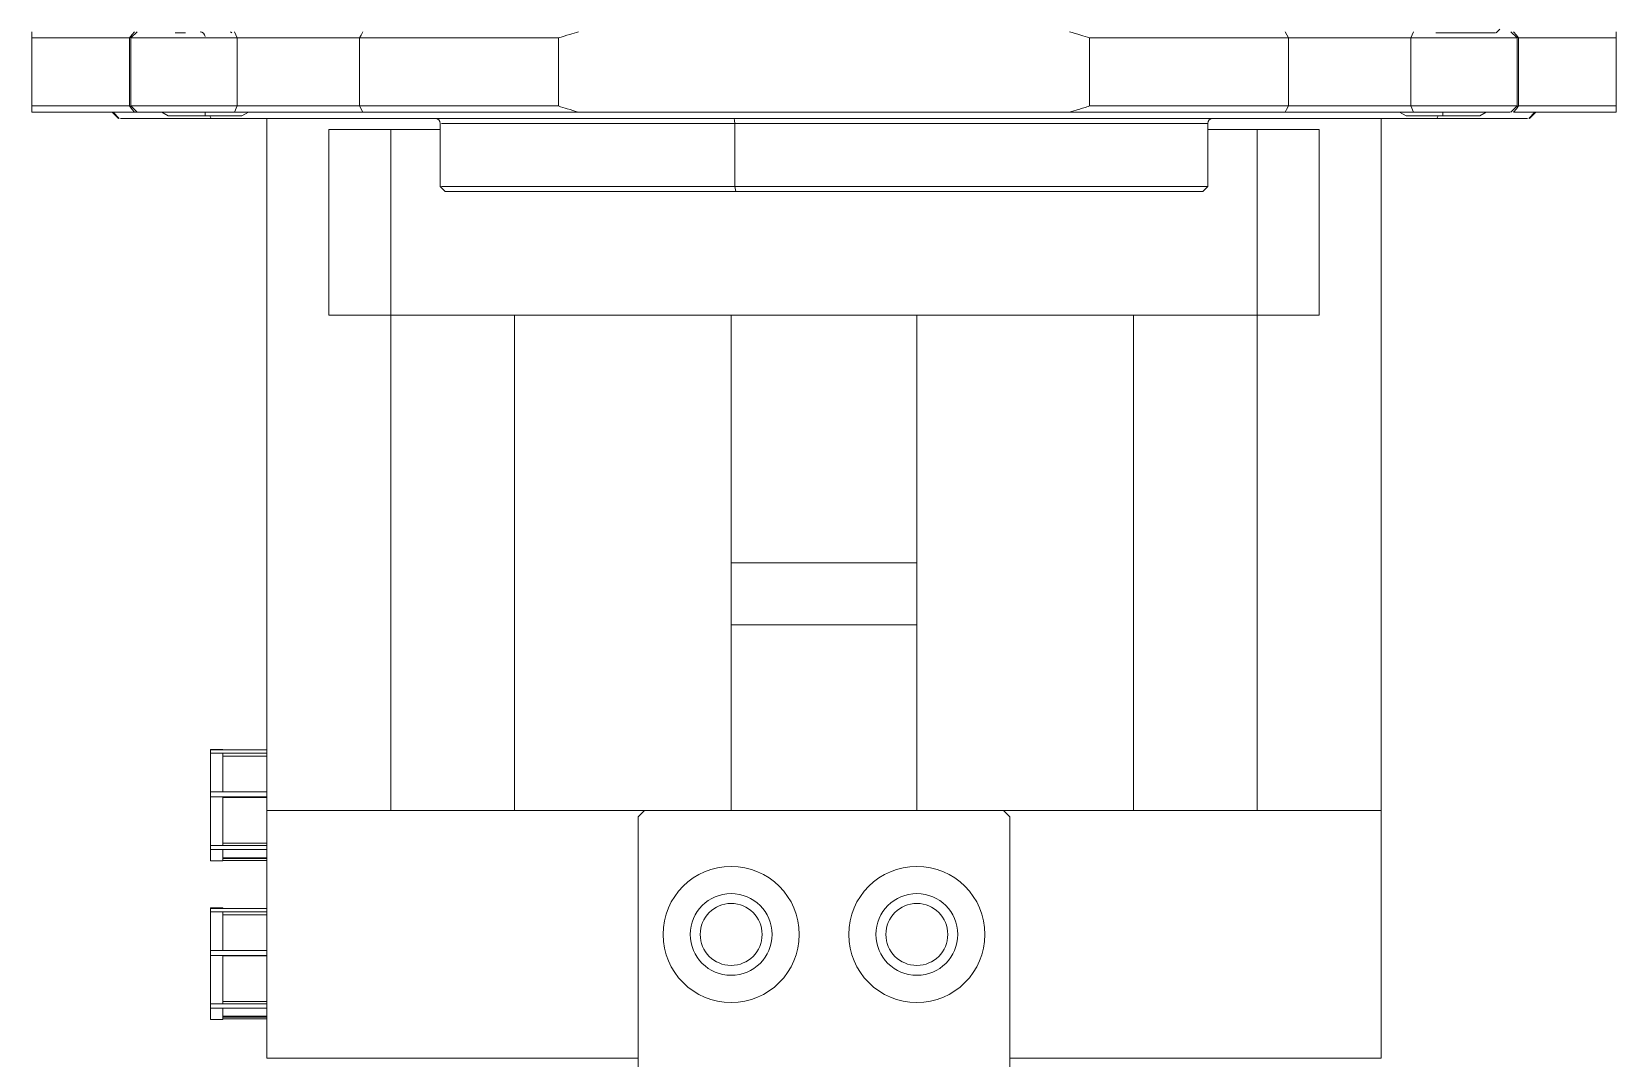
# Model space of a CAD drawing. Header units: millimetres. Extents: x 169 to 14583, y -399 to 10804.
# Drawn here: x 3040.3 to 3168.3, y 2516.1 to 2599 of the extents above; entities that cross this region are included whole.
import ezdxf

# ---------------------------------------------------------------- set-up
doc = ezdxf.new("R2010")
doc.units = ezdxf.units.MM
doc.header["$LTSCALE"] = 35

msp = doc.modelspace()

# ---------------------------------------------------------------- linework, layer by layer
at = {"color": 7, "linetype": 'Continuous', "lineweight": 18}
for p, q in [((3048.313, 2598.464), (3048.313, 2592.964)), ((3048.824, 2598.964), (3048.325, 2598.464)), ((3052.727, 2598.864), (3051.91, 2598.864)), ((3056.373, 2598.964), (3056.473, 2598.864)), ((3056.693, 2598.964), (3056.909, 2598.464)), ((3056.909, 2598.464), (3056.909, 2592.964)), ((3066.794, 2592.964), (3066.794, 2598.464)), ((3082.86, 2592.964), (3082.86, 2598.464)), ((3125.766, 2598.464), (3125.766, 2592.964)), ((3141.554, 2598.964), (3141.832, 2598.464)), ((3141.832, 2598.464), (3141.832, 2592.964)), ((3151.933, 2598.964), (3151.717, 2598.464)), ((3151.717, 2598.464), (3151.717, 2592.964)), ((3158.596, 2598.864), (3158.898, 2599.165)), ((3160.301, 2598.464), (3159.802, 2598.964)), ((3160.313, 2592.964), (3160.313, 2598.464)), ((3047.313, 2591.964), (3046.813, 2592.464)), ((3046.882, 2592.464), (3047.382, 2591.964)), ((3048.325, 2592.964), (3048.824, 2592.464)), ((3048.617, 2592.464), (3049.11, 2592.464)), ((3050.813, 2592.464), (3051.333, 2592.164)), ((3054.313, 2592.164), (3054.313, 2592.464)), ((3054.698, 2592.164), (3054.816, 2591.958)), ((3056.693, 2592.464), (3056.909, 2592.964)), ((3057.293, 2592.164), (3057.813, 2592.464)), ((3067.072, 2592.464), (3066.794, 2592.964)), ((3124.137, 2592.464), (3084.489, 2592.464)), ((3150.813, 2592.464), (3151.333, 2592.164)), ((3151.933, 2592.464), (3151.717, 2592.964)), ((3153.813, 2591.964), (3153.928, 2592.164)), ((3154.313, 2592.164), (3154.313, 2592.464)), ((3157.293, 2592.164), (3157.813, 2592.464)), ((3159.802, 2592.464), (3160.301, 2592.964)), ((3161.244, 2591.964), (3161.744, 2592.464)), ((3161.813, 2592.464), (3161.313, 2591.964)), ((3059.313, 2591.964), (3059.313, 2536.064)), ((3064.313, 2576.064), (3064.313, 2591.064)), ((3064.313, 2591.064), (3069.313, 2591.064)), ((3069.313, 2591.064), (3069.313, 2576.064)), ((3069.313, 2591.064), (3073.313, 2591.064)), ((3073.313, 2591.564), (3073.313, 2586.464)), ((3097.102, 2586.464), (3097.102, 2591.564)), ((3135.313, 2586.464), (3135.313, 2591.564)), ((3135.313, 2591.064), (3139.313, 2591.064)), ((3139.313, 2576.064), (3139.313, 2591.064)), ((3139.313, 2591.064), (3144.313, 2591.064)), ((3144.313, 2591.064), (3144.313, 2576.064)), ((3149.313, 2536.064), (3149.313, 2591.964)), ((3073.313, 2586.464), (3073.713, 2586.064)), ((3097.195, 2586.064), (3097.102, 2586.464)), ((3134.913, 2586.064), (3135.313, 2586.464)), ((3069.313, 2576.064), (3064.313, 2576.064)), ((3069.313, 2576.064), (3069.313, 2536.064)), ((3069.313, 2576.064), (3139.313, 2576.064)), ((3079.313, 2536.064), (3079.313, 2576.064)), ((3096.813, 2556.064), (3096.813, 2576.064)), ((3111.813, 2556.064), (3111.813, 2576.064)), ((3129.313, 2576.064), (3129.313, 2536.064)), ((3139.313, 2536.064), (3139.313, 2576.064)), ((3144.313, 2576.064), (3139.313, 2576.064)), ((3096.813, 2556.064), (3111.813, 2556.064)), ((3096.813, 2551.064), (3096.813, 2556.064)), ((3111.813, 2556.064), (3111.813, 2551.064)), ((3111.813, 2551.064), (3096.813, 2551.064)), ((3096.813, 2551.064), (3096.813, 2536.064)), ((3111.813, 2551.064), (3111.813, 2536.064)), ((3055.763, 2541.006), (3054.763, 2541.006)), ((3054.763, 2540.963), (3054.763, 2541.006)), ((3059.313, 2540.963), (3054.763, 2540.963)), ((3054.763, 2540.963), (3054.763, 2540.695)), ((3055.763, 2541.006), (3055.763, 2540.963)), ((3054.763, 2540.695), (3055.763, 2540.695)), ((3054.763, 2537.569), (3054.763, 2540.695)), ((3055.763, 2540.695), (3055.763, 2537.569)), ((3055.763, 2540.695), (3059.313, 2540.695)), ((3055.763, 2540.458), (3059.313, 2540.458)), ((3059.313, 2537.573), (3054.763, 2537.573)), ((3054.763, 2537.573), (3054.763, 2537.176)), ((3054.763, 2537.176), (3055.763, 2537.176)), ((3054.763, 2533.25), (3054.763, 2537.176)), ((3055.763, 2537.176), (3059.313, 2537.176)), ((3055.763, 2537.176), (3055.763, 2533.25)), ((3055.763, 2537.128), (3059.313, 2537.128)), ((3059.313, 2536.064), (3059.313, 2516.064)), ((3059.313, 2536.064), (3089.813, 2536.064)), ((3089.813, 2536.064), (3089.313, 2535.564)), ((3118.813, 2536.064), (3089.813, 2536.064)), ((3119.313, 2535.564), (3118.813, 2536.064)), ((3118.813, 2536.064), (3149.313, 2536.064)), ((3149.313, 2536.064), (3149.313, 2516.064)), ((3089.313, 2535.564), (3089.313, 2404.064)), ((3119.313, 2416.364), (3119.313, 2535.564)), ((3054.763, 2533.25), (3055.763, 2533.25)), ((3054.763, 2533.25), (3054.763, 2532.915)), ((3055.763, 2533.439), (3059.313, 2533.439)), ((3055.763, 2533.25), (3059.313, 2533.25)), ((3054.763, 2532.915), (3059.313, 2532.915)), ((3054.763, 2532.006), (3054.763, 2532.915)), ((3054.763, 2532.006), (3055.763, 2532.006)), ((3055.763, 2532.915), (3055.763, 2532.006)), ((3055.763, 2532.256), (3059.313, 2532.256)), ((3055.763, 2532.187), (3059.313, 2532.187)), ((3055.763, 2532.048), (3059.313, 2532.048)), ((3055.763, 2528.206), (3054.763, 2528.206)), ((3054.763, 2528.163), (3054.763, 2528.206)), ((3059.313, 2528.163), (3054.763, 2528.163)), ((3054.763, 2528.163), (3054.763, 2527.895)), ((3055.763, 2528.206), (3055.763, 2528.163)), ((3054.763, 2527.895), (3055.763, 2527.895)), ((3054.763, 2524.769), (3054.763, 2527.895)), ((3055.763, 2527.895), (3055.763, 2524.769)), ((3055.763, 2527.895), (3059.313, 2527.895)), ((3055.763, 2527.658), (3059.313, 2527.658)), ((3059.313, 2524.773), (3054.763, 2524.773)), ((3054.763, 2524.773), (3054.763, 2524.376)), ((3054.763, 2524.376), (3055.763, 2524.376)), ((3054.763, 2520.45), (3054.763, 2524.376)), ((3055.763, 2524.376), (3059.313, 2524.376)), ((3055.763, 2524.376), (3055.763, 2520.45)), ((3055.763, 2524.328), (3059.313, 2524.328)), ((3054.763, 2520.45), (3055.763, 2520.45)), ((3054.763, 2520.45), (3054.763, 2520.115)), ((3055.763, 2520.639), (3059.313, 2520.639)), ((3055.763, 2520.45), (3059.313, 2520.45)), ((3054.763, 2520.115), (3059.313, 2520.115)), ((3054.763, 2519.206), (3054.763, 2520.115)), ((3054.763, 2519.206), (3055.763, 2519.206)), ((3055.763, 2520.115), (3055.763, 2519.206)), ((3055.763, 2519.456), (3059.313, 2519.456)), ((3055.763, 2519.387), (3059.313, 2519.387)), ((3055.763, 2519.248), (3059.313, 2519.248)), ((3059.313, 2516.064), (3089.313, 2516.064)), ((3119.313, 2516.064), (3149.313, 2516.064))]:
    msp.add_line(p, q, dxfattribs=at)
at = {"color": 7, "linetype": 'Continuous', "lineweight": 18, "flags": 128}
for points in [[(3040.313, 2598.464), (3040.313, 2595.384), (3040.313, 2592.964)], [(3048.201, 2598.464), (3048.434, 2598.744), (3048.617, 2598.964)], [(3048.201, 2592.964), (3048.201, 2596.044), (3048.201, 2598.464)], [(3067.072, 2598.964), (3066.916, 2598.684), (3066.794, 2598.464)], [(3160.009, 2598.964), (3160.242, 2598.684), (3160.425, 2598.464)], [(3160.425, 2592.964), (3160.425, 2596.044), (3160.425, 2598.464)], [(3168.313, 2592.964), (3168.313, 2596.044), (3168.313, 2598.464)], [(3048.201, 2592.964), (3048.434, 2592.684), (3048.617, 2592.464)], [(3141.832, 2592.964), (3141.676, 2592.684), (3141.554, 2592.464)], [(3160.009, 2592.464), (3160.242, 2592.744), (3160.425, 2592.964)]]:
    msp.add_lwpolyline(points, dxfattribs=at)
at = {"color": 7, "linetype": 'Continuous', "lineweight": 18}
for centre, radius in [((3096.813, 2526.064), 5.5), ((3111.813, 2526.064), 5.5), ((3096.813, 2526.064), 3.3), ((3111.813, 2526.064), 3.3), ((3096.813, 2526.064), 2.5), ((3111.813, 2526.064), 2.5)]:
    msp.add_circle(centre, radius, dxfattribs=at)
for centre, start, end in [((3053.913, 2598.564), 0, 90), ((3072.913, 2591.564), 0, 90), ((3135.713, 2591.564), 90, 180)]:
    msp.add_arc(centre, 0.4, start, end, dxfattribs=at)
for points, knots in [([(3040.313, 2598.964), (3040.313, 2598.873), (3040.313, 2598.71), (3040.313, 2598.539), (3040.313, 2598.464)], [0, 0, 0, 0, 0.55881478, 1, 1, 1, 1]), ([(3048.201, 2598.464), (3047.301, 2598.464), (3045.502, 2598.464), (3042.741, 2598.464), (3041.234, 2598.464), (3040.313, 2598.464)], [0, 0, 0, 0, 0.2800419, 0.5600837, 1, 1, 1, 1]), ([(3056.909, 2598.464), (3056.329, 2598.464), (3055.17, 2598.464), (3053.284, 2598.464), (3051.516, 2598.464), (3049.996, 2598.464), (3048.923, 2598.464), (3048.369, 2598.464), (3048.385, 2598.464), (3048.389, 2598.464)], [0, 0, 0, 0, 0.15772674, 0.31545369, 0.47318048, 0.63090704, 0.78863361, 0.9463604, 1, 1, 1, 1]), ([(3066.794, 2598.464), (3065.944, 2598.464), (3064.244, 2598.464), (3061.528, 2598.464), (3059.032, 2598.464), (3057.617, 2598.464), (3056.909, 2598.464)], [0, 0, 0, 0, 0.2798343, 0.5596687, 0.7798343, 1, 1, 1, 1]), ([(3082.86, 2598.464), (3081.283, 2598.464), (3078.131, 2598.464), (3072.694, 2598.464), (3069.031, 2598.464), (3066.794, 2598.464)], [0, 0, 0, 0, 0.2800419, 0.5600837, 1, 1, 1, 1]), ([(3082.86, 2598.464), (3083.164, 2598.559), (3083.705, 2598.73), (3084.25, 2598.892), (3084.489, 2598.964)], [0, 0, 0, 0, 0.5611783, 1, 1, 1, 1]), ([(3124.137, 2598.964), (3124.441, 2598.873), (3124.986, 2598.71), (3125.527, 2598.539), (3125.766, 2598.464)], [0, 0, 0, 0, 0.5588148, 1, 1, 1, 1]), ([(3151.717, 2598.464), (3150.809, 2598.464), (3148.993, 2598.464), (3146.252, 2598.464), (3143.813, 2598.464), (3142.492, 2598.464), (3141.832, 2598.464)], [0, 0, 0, 0, 0.2798343, 0.5596687, 0.7798343, 1, 1, 1, 1]), ([(3160.237, 2598.464), (3160.241, 2598.464), (3160.257, 2598.464), (3159.703, 2598.464), (3158.63, 2598.464), (3157.11, 2598.464), (3155.342, 2598.464), (3153.456, 2598.464), (3152.297, 2598.464), (3151.717, 2598.464)], [0, 0, 0, 0, 0.0536396, 0.2113664, 0.369093, 0.5268195, 0.6845463, 0.8422733, 1, 1, 1, 1]), ([(3155.576, 2598.864), (3155.271, 2598.864), (3154.662, 2598.864), (3154.018, 2598.864), (3153.692, 2598.864), (3153.731, 2598.864), (3153.742, 2598.864)], [0, 0, 0, 0, 0.2944924, 0.5879776, 0.8819362, 1, 1, 1, 1]), ([(3158.55, 2598.864), (3158.555, 2598.864), (3158.568, 2598.864), (3158.169, 2598.864), (3157.465, 2598.864), (3156.536, 2598.864), (3155.896, 2598.864), (3155.576, 2598.864)], [0, 0, 0, 0, 0.1301112, 0.3475896, 0.5650476, 0.7824016, 1, 1, 1, 1]), ([(3168.313, 2598.464), (3167.745, 2598.464), (3166.609, 2598.464), (3164.088, 2598.464), (3161.814, 2598.464), (3160.425, 2598.464)], [0, 0, 0, 0, 0.2800419, 0.5600837, 1, 1, 1, 1]), ([(3168.313, 2598.464), (3168.313, 2598.559), (3168.313, 2598.73), (3168.313, 2598.892), (3168.313, 2598.964)], [0, 0, 0, 0, 0.56117825, 1, 1, 1, 1]), ([(3040.313, 2592.964), (3040.881, 2592.964), (3042.017, 2592.964), (3044.538, 2592.964), (3046.812, 2592.964), (3048.201, 2592.964)], [0, 0, 0, 0, 0.2800419, 0.5600837, 1, 1, 1, 1]), ([(3040.313, 2592.964), (3040.313, 2592.868), (3040.313, 2592.697), (3040.313, 2592.535), (3040.313, 2592.464)], [0, 0, 0, 0, 0.56117825, 1, 1, 1, 1]), ([(3040.313, 2592.464), (3040.89, 2592.464), (3042.043, 2592.464), (3044.684, 2592.464), (3047.125, 2592.464), (3048.617, 2592.464)], [0, 0, 0, 0, 0.2800494, 0.5600988, 1, 1, 1, 1]), ([(3056.909, 2592.964), (3056.329, 2592.964), (3055.17, 2592.964), (3053.284, 2592.964), (3051.516, 2592.964), (3049.996, 2592.964), (3048.923, 2592.964), (3048.369, 2592.964), (3048.385, 2592.964), (3048.389, 2592.964)], [0, 0, 0, 0, 0.1577267, 0.3154537, 0.4731805, 0.630907, 0.7886336, 0.9463604, 1, 1, 1, 1]), ([(3048.883, 2592.464), (3048.879, 2592.464), (3048.865, 2592.464), (3049.372, 2592.464), (3050.356, 2592.464), (3051.749, 2592.464), (3053.37, 2592.464), (3055.099, 2592.464), (3056.161, 2592.464), (3056.693, 2592.464)], [0, 0, 0, 0, 0.0533132, 0.2110944, 0.3688753, 0.5266563, 0.6844375, 0.8422188, 1, 1, 1, 1]), ([(3054.313, 2592.164), (3053.922, 2592.164), (3053.141, 2592.164), (3052.156, 2592.164), (3051.468, 2592.164), (3051.378, 2592.164), (3051.333, 2592.164)], [0, 0, 0, 0, 0.2503675, 0.5000309, 0.7500251, 1, 1, 1, 1]), ([(3057.293, 2592.164), (3057.248, 2592.164), (3057.158, 2592.164), (3056.47, 2592.164), (3055.484, 2592.164), (3054.704, 2592.164), (3054.313, 2592.164)], [0, 0, 0, 0, 0.2500059, 0.4999924, 0.7498807, 1, 1, 1, 1]), ([(3056.693, 2592.464), (3057.646, 2592.464), (3059.553, 2592.464), (3062.43, 2592.464), (3064.992, 2592.464), (3066.378, 2592.464), (3067.072, 2592.464)], [0, 0, 0, 0, 0.2798343, 0.5596687, 0.7798343, 1, 1, 1, 1]), ([(3066.794, 2592.964), (3065.944, 2592.964), (3064.244, 2592.964), (3061.528, 2592.964), (3059.032, 2592.964), (3057.617, 2592.964), (3056.909, 2592.964)], [0, 0, 0, 0, 0.2798343, 0.5596687, 0.7798343, 1, 1, 1, 1]), ([(3084.489, 2592.464), (3082.453, 2592.464), (3078.38, 2592.464), (3072.539, 2592.464), (3068.894, 2592.464), (3067.072, 2592.464)], [0, 0, 0, 0, 0.33328318, 0.66674605, 1, 1, 1, 1]), ([(3084.489, 2592.464), (3084.185, 2592.555), (3083.64, 2592.717), (3083.099, 2592.888), (3082.86, 2592.964)], [0, 0, 0, 0, 0.5588148, 1, 1, 1, 1]), ([(3125.766, 2592.964), (3125.462, 2592.868), (3124.92, 2592.697), (3124.376, 2592.535), (3124.137, 2592.464)], [0, 0, 0, 0, 0.56117825, 1, 1, 1, 1]), ([(3124.137, 2592.464), (3125.85, 2592.464), (3129.275, 2592.464), (3135.178, 2592.464), (3139.136, 2592.464), (3141.554, 2592.464)], [0, 0, 0, 0, 0.2800494, 0.5600988, 1, 1, 1, 1]), ([(3125.766, 2592.964), (3127.343, 2592.964), (3130.495, 2592.964), (3135.932, 2592.964), (3139.594, 2592.964), (3141.832, 2592.964)], [0, 0, 0, 0, 0.2800419, 0.5600837, 1, 1, 1, 1]), ([(3141.554, 2592.464), (3142.447, 2592.464), (3144.232, 2592.464), (3147.083, 2592.464), (3149.704, 2592.464), (3151.19, 2592.464), (3151.933, 2592.464)], [0, 0, 0, 0, 0.27983432, 0.5596687, 0.77983429, 1, 1, 1, 1]), ([(3141.832, 2592.964), (3142.682, 2592.964), (3144.382, 2592.964), (3147.098, 2592.964), (3149.594, 2592.964), (3151.009, 2592.964), (3151.717, 2592.964)], [0, 0, 0, 0, 0.2798343, 0.5596687, 0.7798343, 1, 1, 1, 1]), ([(3154.313, 2592.164), (3153.922, 2592.164), (3153.141, 2592.164), (3152.156, 2592.164), (3151.468, 2592.164), (3151.378, 2592.164), (3151.333, 2592.164)], [0, 0, 0, 0, 0.25036754, 0.50003087, 0.75002512, 1, 1, 1, 1]), ([(3151.717, 2592.964), (3152.297, 2592.964), (3153.456, 2592.964), (3155.342, 2592.964), (3157.11, 2592.964), (3158.63, 2592.964), (3159.703, 2592.964), (3160.257, 2592.964), (3160.241, 2592.964), (3160.237, 2592.964)], [0, 0, 0, 0, 0.1577267, 0.3154537, 0.4731805, 0.630907, 0.7886336, 0.9463604, 1, 1, 1, 1]), ([(3151.933, 2592.464), (3152.465, 2592.464), (3153.527, 2592.464), (3155.256, 2592.464), (3156.877, 2592.464), (3158.27, 2592.464), (3159.254, 2592.464), (3159.761, 2592.464), (3159.747, 2592.464), (3159.743, 2592.464)], [0, 0, 0, 0, 0.1577812, 0.3155625, 0.4733437, 0.6311247, 0.7889056, 0.9466868, 1, 1, 1, 1]), ([(3157.293, 2592.164), (3157.248, 2592.164), (3157.158, 2592.164), (3156.47, 2592.164), (3155.484, 2592.164), (3154.704, 2592.164), (3154.313, 2592.164)], [0, 0, 0, 0, 0.2500059, 0.4999924, 0.7498807, 1, 1, 1, 1]), ([(3160.009, 2592.464), (3160.977, 2592.464), (3162.912, 2592.464), (3165.835, 2592.464), (3167.373, 2592.464), (3168.313, 2592.464)], [0, 0, 0, 0, 0.2800494, 0.5600988, 1, 1, 1, 1]), ([(3160.425, 2592.964), (3161.325, 2592.964), (3163.124, 2592.964), (3165.885, 2592.964), (3167.392, 2592.964), (3168.313, 2592.964)], [0, 0, 0, 0, 0.2800419, 0.5600837, 1, 1, 1, 1]), ([(3168.313, 2592.464), (3168.313, 2592.555), (3168.313, 2592.717), (3168.313, 2592.888), (3168.313, 2592.964)], [0, 0, 0, 0, 0.5588148, 1, 1, 1, 1]), ([(3161.13, 2591.964), (3161.062, 2591.964), (3160.885, 2591.964), (3159.503, 2591.964), (3157.132, 2591.964), (3153.816, 2591.964), (3149.664, 2591.964), (3144.733, 2591.964), (3139.112, 2591.964), (3132.895, 2591.964), (3126.189, 2591.964), (3119.108, 2591.964), (3111.774, 2591.964), (3104.313, 2591.964), (3096.852, 2591.964), (3089.518, 2591.964), (3082.438, 2591.964), (3075.732, 2591.964), (3069.515, 2591.964), (3063.893, 2591.964), (3058.962, 2591.964), (3054.81, 2591.964), (3051.494, 2591.964), (3049.124, 2591.964), (3047.741, 2591.964), (3047.564, 2591.964), (3047.496, 2591.964)], [0, 0, 0, 0, 0.0269161, 0.0698713, 0.1129076, 0.1559431, 0.1989004, 0.2419384, 0.284974, 0.3279313, 0.3709693, 0.4140048, 0.4569621, 0.5000001, 0.5430356, 0.5859929, 0.6290309, 0.6720665, 0.7150238, 0.7580618, 0.8010973, 0.8440546, 0.8870926, 0.9301281, 0.9730853, 1, 1, 1, 1]), ([(3097.102, 2591.564), (3095.155, 2591.564), (3091.262, 2591.564), (3085.998, 2591.564), (3081.421, 2591.564), (3077.719, 2591.564), (3075.073, 2591.564), (3073.526, 2591.564), (3073.444, 2591.564), (3073.407, 2591.564)], [0, 0, 0, 0, 0.1469592, 0.2939185, 0.4408777, 0.5878369, 0.7347962, 0.8817554, 1, 1, 1, 1]), ([(3135.219, 2591.564), (3135.248, 2591.564), (3135.428, 2591.564), (3134.591, 2591.564), (3132.675, 2591.564), (3129.565, 2591.564), (3125.512, 2591.564), (3120.637, 2591.564), (3115.136, 2591.564), (3109.223, 2591.564), (3103.102, 2591.564), (3099.102, 2591.564), (3097.102, 2591.564)], [0, 0, 0, 0, 0.0212489, 0.129999, 0.2387491, 0.3474993, 0.4562494, 0.5649995, 0.6737496, 0.7824998, 0.8912499, 1, 1, 1, 1]), ([(3097.102, 2586.464), (3095.155, 2586.464), (3091.262, 2586.464), (3085.998, 2586.464), (3081.421, 2586.464), (3077.719, 2586.464), (3075.073, 2586.464), (3073.526, 2586.464), (3073.443, 2586.464), (3073.406, 2586.464)], [0, 0, 0, 0, 0.1469195, 0.293839, 0.4407585, 0.587678, 0.7345975, 0.881517, 1, 1, 1, 1]), ([(3073.719, 2586.064), (3073.76, 2586.064), (3073.842, 2586.064), (3074.557, 2586.064), (3075.702, 2586.064), (3077.297, 2586.064), (3079.307, 2586.064), (3081.704, 2586.064), (3084.449, 2586.064), (3087.5, 2586.064), (3090.684, 2586.064), (3093.926, 2586.064), (3096.101, 2586.064), (3097.195, 2586.064)], [0, 0, 0, 0, 0.0903985, 0.1834268, 0.2764551, 0.3694834, 0.4625117, 0.55554, 0.6485683, 0.7415966, 0.8346249, 0.9168069, 1, 1, 1, 1]), ([(3135.22, 2586.464), (3135.249, 2586.464), (3135.427, 2586.464), (3134.591, 2586.464), (3132.675, 2586.464), (3129.565, 2586.464), (3125.512, 2586.464), (3120.637, 2586.464), (3115.136, 2586.464), (3109.223, 2586.464), (3103.102, 2586.464), (3099.102, 2586.464), (3097.102, 2586.464)], [0, 0, 0, 0, 0.021053, 0.1298249, 0.2385968, 0.3473687, 0.4561406, 0.5649124, 0.6736844, 0.7824562, 0.8912281, 1, 1, 1, 1]), ([(3097.195, 2586.064), (3097.813, 2586.064), (3099.668, 2586.064), (3102.828, 2586.064), (3106.637, 2586.064), (3110.412, 2586.064), (3114.092, 2586.064), (3117.621, 2586.064), (3120.945, 2586.064), (3124.013, 2586.064), (3126.776, 2586.064), (3129.193, 2586.064), (3131.227, 2586.064), (3132.842, 2586.064), (3134.032, 2586.064), (3134.707, 2586.064), (3134.987, 2586.064), (3134.909, 2586.064), (3134.906, 2586.064)], [0, 0, 0, 0, 0.0343674, 0.1032022, 0.1720369, 0.2408716, 0.3097064, 0.3785411, 0.4473759, 0.5162107, 0.5850454, 0.6538802, 0.722715, 0.7915498, 0.8603845, 0.9292193, 0.9980541, 1, 1, 1, 1])]:
    msp.add_open_spline(points, degree=3, knots=knots, dxfattribs=at)
for points in [[(3125.766, 2598.464), (3128.575, 2598.464), (3134.193, 2598.464), (3139.286, 2598.464), (3141.832, 2598.464)], [(3082.86, 2592.964), (3080.051, 2592.964), (3074.433, 2592.964), (3069.34, 2592.964), (3066.794, 2592.964)], [(3097.102, 2591.564), (3097.1, 2591.616), (3097.097, 2591.721), (3097.076, 2591.853), (3097.045, 2591.946), (3097.021, 2591.958), (3097.009, 2591.964)]]:
    msp.add_open_spline(points, degree=3, dxfattribs=at)

doc.saveas('drawing.dxf')
